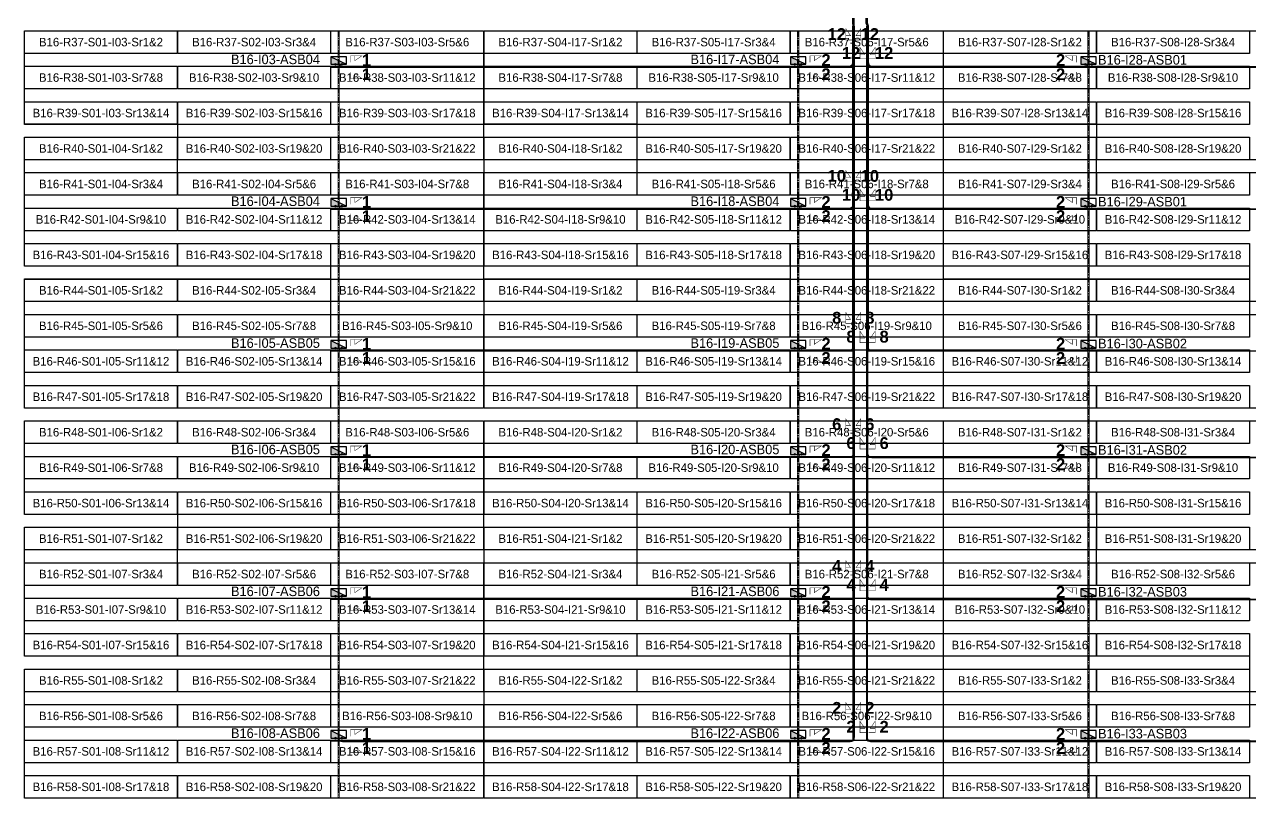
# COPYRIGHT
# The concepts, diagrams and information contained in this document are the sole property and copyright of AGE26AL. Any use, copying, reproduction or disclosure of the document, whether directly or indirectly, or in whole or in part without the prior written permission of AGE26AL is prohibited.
# Model space of a CAD drawing. Header units: metres. Extents: x 532643 to 533032, y 2675254 to 2675724.
# Drawn here: x 532643.5 to 532902.5, y 2675254.2 to 2675417.9 of the extents above; entities that cross this region are included whole.
import ezdxf
from ezdxf.enums import TextEntityAlignment as Align

# ---------------------------------------------------------------- set-up
doc = ezdxf.new("R2010")
doc.units = ezdxf.units.M
doc.header["$MEASUREMENT"] = 0
doc.linetypes.add('CENTER', pattern=[2, 1.25, -0.25, 0.25, -0.25])
doc.layers.add('Boundary-12.5 MW Block', color=6, linetype='Continuous', lineweight=9)
doc.layers.add('PILE', color=1, linetype='Continuous', lineweight=15)
for name, color, linetype in [('DC Trench BL-16', 40, 'Continuous'), ('E-Inverter Grouping', 2, 'Continuous'), ('Inverter Block-16', 7, 'Continuous'), ('LT Cable(AG) INV to LT Panel BL-16', 2, 'Continuous'), ('Messenger Wire Block-16 (Master Path)', 30, 'Continuous'), ('Messenger Wire Block-16 (MW Path)', 191, 'Continuous'), ('Messenger Wire Exc Link', 7, 'Continuous'), ('MMS Table Block-16', 8, 'Continuous'), ('Plan Line - DC BL-16', 40, 'Continuous'), ('Section Marking BL-16', 2, 'Continuous')]:
    doc.layers.add(name, color=color, linetype=linetype)
doc.styles.add('BoldTextStyle', font='arialbd.ttf')
doc.styles.get("Standard").update_dxf_attribs({"font": 'Adani Regular.ttf'})

# ---------------------------------------------------------------- blocks, each defined once
blk = doc.blocks.new('MMS Table (32.292 x 4.788)')
at = {"color": 0}
blk.add_lwpolyline([(0, -0.002), (0, 4.786), (32.292, 4.786), (32.292, -0.002)], close=True, dxfattribs=at)
at = {"color": 7}
blk.add_attdef('ID1', text='', height=1.8, dxfattribs=at).set_placement((16.146, 2.392), align=Align.MIDDLE_CENTER)
blk = doc.blocks.new('Inverter Block')
h = blk.add_hatch(color=0)
h.dxf.hatch_style = 1
h.paths.add_polyline_path([(-1.46, 2.27), (-1.46, 0.85), (1.46, 0.85)])
at = {"color": 0}
blk.add_lwpolyline([(1.46, 2.27), (-1.46, 2.27), (-1.46, 0.85), (1.46, 0.85)], close=True, dxfattribs=at)
blk.add_lwpolyline([(-1.46, 2.27), (1.46, 0.85)], dxfattribs=at)
at = {"layer": 'PILE'}
for centre in [(-0.61, 0.85), (0.61, 0.85)]:
    blk.add_circle(centre, 0.156, dxfattribs=at)
at = {"color": 7}
blk.add_attdef('ID', (-1.46, 3.01), '', height=1.8, dxfattribs=at)

msp = doc.modelspace()

# ---------------------------------------------------------------- linework, layer by layer
at = {"layer": 'Boundary-12.5 MW Block', "const_width": 0.05}
msp.add_lwpolyline([(532967.3, 2675476.58), (532967.3, 2675461.58), (532999.69, 2675461.58), (532999.69, 2675454.08), (533032.08, 2675454.08), (533032.08, 2675254.29), (532643.48, 2675254.29), (532643.48, 2675476.58), (532740.66, 2675476.58), (532740.66, 2675606.79), (532732.28, 2675606.79), (532732.28, 2675701.58), (532764.67, 2675701.58), (532764.67, 2675716.58), (532797.06, 2675716.58), (532797.06, 2675724.08), (532958.92, 2675724.08), (532958.92, 2675476.58), (532967.3, 2675476.58)], close=True, dxfattribs=at)
at = {"layer": 'DC Trench BL-16', "color": 40, "const_width": 0.15}
for points in [[(532710.05, 2675416.57), (532709.75, 2675416.57), (532709.75, 2675254.29), (532710.05, 2675254.29)], [(532807.23, 2675416.57), (532806.93, 2675416.57), (532806.93, 2675254.29), (532807.23, 2675254.29)], [(532868.63, 2675416.57), (532868.33, 2675416.57), (532868.33, 2675254.29), (532868.63, 2675254.29)]]:
    msp.add_lwpolyline(points, close=True, dxfattribs=at)
at = {"layer": 'E-Inverter Grouping'}
for points in [[(532740.56, 2675389.29), (532675.87, 2675389.29), (532675.87, 2675396.79), (532643.48, 2675396.79), (532643.48, 2675416.58), (532740.56, 2675416.58)], [(532740.56, 2675389.29), (532675.87, 2675389.29), (532675.87, 2675396.79), (532643.48, 2675396.79), (532643.48, 2675416.58), (532740.56, 2675416.58)], [(532837.73, 2675389.29), (532773.05, 2675389.29), (532773.05, 2675396.79), (532740.66, 2675396.79), (532740.66, 2675416.58), (532837.73, 2675416.58)], [(532837.73, 2675389.29), (532773.05, 2675389.29), (532773.05, 2675396.79), (532740.66, 2675396.79), (532740.66, 2675416.58), (532837.73, 2675416.58)], [(532934.91, 2675389.29), (532870.22, 2675389.29), (532870.22, 2675396.79), (532837.83, 2675396.79), (532837.83, 2675416.58), (532934.91, 2675416.58)], [(532934.91, 2675389.29), (532870.22, 2675389.29), (532870.22, 2675396.79), (532837.83, 2675396.79), (532837.83, 2675416.58), (532934.91, 2675416.58)], [(532740.56, 2675359.29), (532708.26, 2675359.29), (532708.26, 2675366.79), (532643.48, 2675366.79), (532643.48, 2675394.08), (532675.77, 2675394.08), (532675.77, 2675386.58), (532740.56, 2675386.58)], [(532740.56, 2675359.29), (532708.26, 2675359.29), (532708.26, 2675366.79), (532643.48, 2675366.79), (532643.48, 2675394.08), (532675.77, 2675394.08), (532675.77, 2675386.58), (532740.56, 2675386.58)], [(532837.73, 2675359.29), (532805.44, 2675359.29), (532805.44, 2675366.79), (532740.66, 2675366.79), (532740.66, 2675394.08), (532772.95, 2675394.08), (532772.95, 2675386.58), (532837.73, 2675386.58)], [(532837.73, 2675359.29), (532805.44, 2675359.29), (532805.44, 2675366.79), (532740.66, 2675366.79), (532740.66, 2675394.08), (532772.95, 2675394.08), (532772.95, 2675386.58), (532837.73, 2675386.58)], [(532934.91, 2675359.29), (532902.62, 2675359.29), (532902.62, 2675366.79), (532837.83, 2675366.79), (532837.83, 2675394.08), (532870.12, 2675394.08), (532870.12, 2675386.58), (532934.91, 2675386.58)], [(532934.91, 2675359.29), (532902.62, 2675359.29), (532902.62, 2675366.79), (532837.83, 2675366.79), (532837.83, 2675394.08), (532870.12, 2675394.08), (532870.12, 2675386.58), (532934.91, 2675386.58)], [(532708.16, 2675356.58), (532740.56, 2675356.58), (532740.56, 2675336.79), (532643.48, 2675336.79), (532643.48, 2675364.08), (532708.16, 2675364.08)], [(532708.16, 2675356.58), (532740.56, 2675356.58), (532740.56, 2675336.79), (532643.48, 2675336.79), (532643.48, 2675364.08), (532708.16, 2675364.08)], [(532805.34, 2675356.58), (532837.73, 2675356.58), (532837.73, 2675336.79), (532740.66, 2675336.79), (532740.66, 2675364.08), (532805.34, 2675364.08)], [(532805.34, 2675356.58), (532837.73, 2675356.58), (532837.73, 2675336.79), (532740.66, 2675336.79), (532740.66, 2675364.08), (532805.34, 2675364.08)], [(532902.52, 2675356.58), (532934.91, 2675356.58), (532934.91, 2675336.79), (532837.83, 2675336.79), (532837.83, 2675364.08), (532902.52, 2675364.08)], [(532902.52, 2675356.58), (532934.91, 2675356.58), (532934.91, 2675336.79), (532837.83, 2675336.79), (532837.83, 2675364.08), (532902.52, 2675364.08)], [(532740.56, 2675306.79), (532675.87, 2675306.79), (532675.87, 2675314.29), (532643.48, 2675314.29), (532643.48, 2675334.08), (532740.56, 2675334.08)], [(532740.56, 2675306.79), (532675.87, 2675306.79), (532675.87, 2675314.29), (532643.48, 2675314.29), (532643.48, 2675334.08), (532740.56, 2675334.08)], [(532837.73, 2675306.79), (532773.05, 2675306.79), (532773.05, 2675314.29), (532740.66, 2675314.29), (532740.66, 2675334.08), (532837.73, 2675334.08)], [(532837.73, 2675306.79), (532773.05, 2675306.79), (532773.05, 2675314.29), (532740.66, 2675314.29), (532740.66, 2675334.08), (532837.73, 2675334.08)], [(532934.91, 2675306.79), (532870.22, 2675306.79), (532870.22, 2675314.29), (532837.83, 2675314.29), (532837.83, 2675334.08), (532934.91, 2675334.08)], [(532934.91, 2675306.79), (532870.22, 2675306.79), (532870.22, 2675314.29), (532837.83, 2675314.29), (532837.83, 2675334.08), (532934.91, 2675334.08)], [(532740.56, 2675276.79), (532708.26, 2675276.79), (532708.26, 2675284.29), (532643.48, 2675284.29), (532643.48, 2675311.58), (532675.77, 2675311.58), (532675.77, 2675304.08), (532740.56, 2675304.08)], [(532740.56, 2675276.79), (532708.26, 2675276.79), (532708.26, 2675284.29), (532643.48, 2675284.29), (532643.48, 2675311.58), (532675.77, 2675311.58), (532675.77, 2675304.08), (532740.56, 2675304.08)], [(532837.73, 2675276.79), (532805.44, 2675276.79), (532805.44, 2675284.29), (532740.66, 2675284.29), (532740.66, 2675311.58), (532772.95, 2675311.58), (532772.95, 2675304.08), (532837.73, 2675304.08)], [(532837.73, 2675276.79), (532805.44, 2675276.79), (532805.44, 2675284.29), (532740.66, 2675284.29), (532740.66, 2675311.58), (532772.95, 2675311.58), (532772.95, 2675304.08), (532837.73, 2675304.08)], [(532934.91, 2675276.79), (532902.62, 2675276.79), (532902.62, 2675284.29), (532837.83, 2675284.29), (532837.83, 2675311.58), (532870.12, 2675311.58), (532870.12, 2675304.08), (532934.91, 2675304.08)], [(532934.91, 2675276.79), (532902.62, 2675276.79), (532902.62, 2675284.29), (532837.83, 2675284.29), (532837.83, 2675311.58), (532870.12, 2675311.58), (532870.12, 2675304.08), (532934.91, 2675304.08)], [(532708.16, 2675274.08), (532740.56, 2675274.08), (532740.56, 2675254.29), (532643.48, 2675254.29), (532643.48, 2675281.58), (532708.16, 2675281.58)], [(532708.16, 2675274.08), (532740.56, 2675274.08), (532740.56, 2675254.29), (532643.48, 2675254.29), (532643.48, 2675281.58), (532708.16, 2675281.58)], [(532805.34, 2675274.08), (532837.73, 2675274.08), (532837.73, 2675254.29), (532740.66, 2675254.29), (532740.66, 2675281.58), (532805.34, 2675281.58)], [(532805.34, 2675274.08), (532837.73, 2675274.08), (532837.73, 2675254.29), (532740.66, 2675254.29), (532740.66, 2675281.58), (532805.34, 2675281.58)], [(532902.52, 2675274.08), (532934.91, 2675274.08), (532934.91, 2675254.29), (532837.83, 2675254.29), (532837.83, 2675281.58), (532902.52, 2675281.58)], [(532902.52, 2675274.08), (532934.91, 2675274.08), (532934.91, 2675254.29), (532837.83, 2675254.29), (532837.83, 2675281.58), (532902.52, 2675281.58)]]:
    msp.add_lwpolyline(points, close=True, dxfattribs=at)
at = {"layer": 'LT Cable(AG) INV to LT Panel BL-16', "color": 2}
for points in [[(532833.52, 2675440.4), (532827.86, 2675440.4, -0.105798), (532827.5, 2675440.48), (532825.69, 2675441.28, 0.042157), (532825.54, 2675441.3), (532819.49, 2675441.3, 0.414214), (532818.59, 2675440.4), (532818.59, 2675418.22, 0.021647), (532818.59, 2675418.15), (532818.63, 2675417.65, -0.021647), (532818.64, 2675417.57), (532818.64, 2675409.88, -0.414214), (532817.74, 2675408.98), (532710.8, 2675408.98, -0.414214), (532709.9, 2675409.88), (532709.9, 2675410.23)], [(532833.52, 2675440.35), (532827.85, 2675440.35, -0.106135), (532827.48, 2675440.43), (532825.69, 2675441.23, 0.042157), (532825.54, 2675441.25), (532819.54, 2675441.25, 0.414214), (532818.64, 2675440.35), (532818.64, 2675418.23, 0.021647), (532818.64, 2675418.15), (532818.68, 2675417.65, -0.021647), (532818.69, 2675417.57), (532818.69, 2675379.83, -0.414214), (532817.79, 2675378.93), (532710.8, 2675378.93, -0.414214), (532709.9, 2675379.83), (532709.9, 2675380.23)], [(532831.58, 2675440.3), (532827.84, 2675440.3, -0.106475), (532827.47, 2675440.38), (532825.69, 2675441.18, 0.042157), (532825.53, 2675441.2), (532819.59, 2675441.2, 0.414214), (532818.69, 2675440.3), (532818.69, 2675418.23, 0.021647), (532818.69, 2675418.15), (532818.73, 2675417.65, -0.021647), (532818.74, 2675417.58), (532818.74, 2675349.78, -0.414214), (532817.84, 2675348.88), (532710.8, 2675348.88, -0.414214), (532709.9, 2675349.78), (532709.9, 2675350.23)], [(532831.58, 2675440.25), (532827.83, 2675440.25, -0.106819), (532827.46, 2675440.33), (532825.68, 2675441.13, 0.042157), (532825.53, 2675441.15), (532819.64, 2675441.15, 0.414214), (532818.74, 2675440.25), (532818.74, 2675418.23, 0.021647), (532818.74, 2675418.15), (532818.78, 2675417.66, -0.021647), (532818.79, 2675417.58), (532818.79, 2675327.23, -0.414214), (532817.89, 2675326.33), (532710.8, 2675326.33, -0.414214), (532709.9, 2675327.23), (532709.9, 2675327.73)], [(532829.51, 2675440.2), (532827.82, 2675440.2, -0.107167), (532827.45, 2675440.28), (532825.68, 2675441.08, 0.042157), (532825.53, 2675441.1), (532819.69, 2675441.1, 0.414214), (532818.79, 2675440.2), (532818.79, 2675418.23, 0.021647), (532818.79, 2675418.16), (532818.83, 2675417.66, -0.021647), (532818.84, 2675417.58), (532818.84, 2675297.18, -0.414214), (532817.94, 2675296.28), (532710.8, 2675296.28, -0.414214), (532709.9, 2675297.18), (532709.9, 2675297.73)], [(532829.51, 2675440.15), (532827.81, 2675440.15, -0.107518), (532827.44, 2675440.23), (532825.67, 2675441.03, 0.042157), (532825.52, 2675441.05), (532819.74, 2675441.05, 0.414214), (532818.84, 2675440.15), (532818.84, 2675418.24, 0.021647), (532818.84, 2675418.16), (532818.88, 2675417.66, -0.021647), (532818.89, 2675417.58), (532818.89, 2675267.13, -0.414214), (532817.99, 2675266.23), (532710.8, 2675266.23, -0.414214), (532709.9, 2675267.13), (532709.9, 2675267.73)], [(532833.52, 2675440.42), (532827.87, 2675440.42, -0.105631), (532827.5, 2675440.5), (532825.7, 2675441.31, 0.042157), (532825.54, 2675441.32), (532819.46, 2675441.32, 0.414214), (532818.56, 2675440.42), (532818.56, 2675418.22, 0.021647), (532818.56, 2675418.15), (532818.61, 2675417.65, -0.021647), (532818.61, 2675417.57), (532818.61, 2675409.9, -0.414214), (532817.71, 2675409), (532807.98, 2675409, -0.414214), (532807.08, 2675409.9), (532807.08, 2675410.23)], [(532833.52, 2675440.37), (532827.86, 2675440.37, -0.105966), (532827.49, 2675440.45), (532825.69, 2675441.26, 0.042157), (532825.54, 2675441.27), (532819.51, 2675441.27, 0.414214), (532818.61, 2675440.37), (532818.61, 2675418.23, 0.021647), (532818.61, 2675418.15), (532818.66, 2675417.65, -0.021647), (532818.66, 2675417.57), (532818.66, 2675379.85, -0.414214), (532817.76, 2675378.95), (532807.98, 2675378.95, -0.414214), (532807.08, 2675379.85), (532807.08, 2675380.23)], [(532831.58, 2675440.32), (532827.85, 2675440.32, -0.106305), (532827.48, 2675440.4), (532825.69, 2675441.21, 0.042157), (532825.54, 2675441.22), (532819.56, 2675441.22, 0.414214), (532818.66, 2675440.32), (532818.66, 2675418.23, 0.021647), (532818.66, 2675418.15), (532818.71, 2675417.65, -0.021647), (532818.71, 2675417.57), (532818.71, 2675349.8, -0.414214), (532817.81, 2675348.9), (532807.98, 2675348.9, -0.414214), (532807.08, 2675349.8), (532807.08, 2675350.23)], [(532831.58, 2675440.27), (532827.84, 2675440.27, -0.106647), (532827.47, 2675440.35), (532825.68, 2675441.16, 0.042157), (532825.53, 2675441.17), (532819.61, 2675441.17, 0.414214), (532818.71, 2675440.27), (532818.71, 2675418.23, 0.021647), (532818.71, 2675418.15), (532818.76, 2675417.65, -0.021647), (532818.76, 2675417.58), (532818.76, 2675327.25, -0.414214), (532817.86, 2675326.35), (532807.98, 2675326.35, -0.414214), (532807.08, 2675327.25), (532807.08, 2675327.73)], [(532829.51, 2675440.22), (532827.83, 2675440.22, -0.106992), (532827.45, 2675440.3), (532825.68, 2675441.11, 0.042157), (532825.53, 2675441.12), (532819.66, 2675441.12, 0.414214), (532818.76, 2675440.22), (532818.76, 2675418.23, 0.021647), (532818.76, 2675418.15), (532818.81, 2675417.66, -0.021647), (532818.81, 2675417.58), (532818.81, 2675297.2, -0.414214), (532817.91, 2675296.3), (532807.98, 2675296.3, -0.414214), (532807.08, 2675297.2), (532807.08, 2675297.73)], [(532829.51, 2675440.17), (532827.82, 2675440.17, -0.107342), (532827.44, 2675440.25), (532825.67, 2675441.06, 0.042157), (532825.52, 2675441.07), (532819.71, 2675441.07, 0.414214), (532818.81, 2675440.17), (532818.81, 2675418.23, 0.021647), (532818.81, 2675418.16), (532818.86, 2675417.66, -0.021647), (532818.86, 2675417.58), (532818.86, 2675267.15, -0.414214), (532817.96, 2675266.25), (532807.98, 2675266.25, -0.414214), (532807.08, 2675267.15), (532807.08, 2675267.73)]]:
    msp.add_lwpolyline(points, format="xyb", dxfattribs=at)
at = {"layer": 'LT Cable(AG) INV to LT Panel BL-16', "color": 5}
for points in [[(532828.49, 2675439.79), (532826.87, 2675439.79, 0.078431), (532826.59, 2675439.74), (532825.73, 2675439.47, -0.078431), (532825.45, 2675439.42), (532822.31, 2675439.42, 0.414214), (532821.41, 2675438.52), (532821.41, 2675418.34, 0.093355), (532821.47, 2675418.01), (532821.57, 2675417.75, -0.093355), (532821.64, 2675417.42), (532821.64, 2675267.15, 0.414214), (532822.54, 2675266.25), (532964.76, 2675266.25, 0.414214), (532965.66, 2675267.15), (532965.66, 2675267.73)], [(532828.49, 2675439.76), (532826.87, 2675439.76, 0.078431), (532826.59, 2675439.72), (532825.73, 2675439.44, -0.078431), (532825.45, 2675439.4), (532822.34, 2675439.4, 0.414214), (532821.44, 2675438.5), (532821.44, 2675418.34, 0.093355), (532821.5, 2675418.01), (532821.6, 2675417.75, -0.093355), (532821.66, 2675417.43), (532821.66, 2675267.18, 0.414214), (532822.56, 2675266.28), (532867.58, 2675266.28, 0.414214), (532868.48, 2675267.18), (532868.48, 2675267.73)], [(532828.49, 2675439.74), (532826.87, 2675439.74, 0.078431), (532826.6, 2675439.69), (532825.73, 2675439.42, -0.078431), (532825.46, 2675439.37), (532822.36, 2675439.37, 0.414214), (532821.46, 2675438.47), (532821.46, 2675418.35, 0.093355), (532821.52, 2675418.02), (532821.62, 2675417.76, -0.093355), (532821.69, 2675417.43), (532821.69, 2675297.2, 0.414214), (532822.59, 2675296.3), (532964.76, 2675296.3, 0.414214), (532965.66, 2675297.2), (532965.66, 2675297.73)], [(532828.49, 2675439.71), (532826.88, 2675439.71, 0.078431), (532826.6, 2675439.67), (532825.74, 2675439.39, -0.078431), (532825.46, 2675439.35), (532822.39, 2675439.35, 0.414214), (532821.49, 2675438.45), (532821.49, 2675418.35, 0.093355), (532821.55, 2675418.02), (532821.65, 2675417.76, -0.093355), (532821.71, 2675417.44), (532821.71, 2675297.23, 0.414214), (532822.61, 2675296.33), (532867.58, 2675296.33, 0.414214), (532868.48, 2675297.23), (532868.48, 2675297.73)], [(532830.48, 2675439.69), (532826.88, 2675439.69, 0.078431), (532826.6, 2675439.64), (532825.74, 2675439.37, -0.078431), (532825.46, 2675439.32), (532822.41, 2675439.32, 0.414214), (532821.51, 2675438.42), (532821.51, 2675418.36, 0.093355), (532821.57, 2675418.03), (532821.67, 2675417.77, -0.093355), (532821.74, 2675417.44), (532821.74, 2675327.25, 0.414214), (532822.64, 2675326.35), (532964.76, 2675326.35, 0.414214), (532965.66, 2675327.25), (532965.66, 2675327.73)], [(532830.48, 2675439.66), (532826.89, 2675439.66, 0.078431), (532826.61, 2675439.62), (532825.75, 2675439.34, -0.078431), (532825.47, 2675439.3), (532822.44, 2675439.3, 0.414214), (532821.54, 2675438.4), (532821.54, 2675418.36, 0.093355), (532821.6, 2675418.03), (532821.7, 2675417.77, -0.093355), (532821.76, 2675417.44), (532821.76, 2675327.28, 0.414214), (532822.66, 2675326.38), (532867.58, 2675326.38, 0.414214), (532868.48, 2675327.28), (532868.48, 2675327.73)], [(532830.48, 2675439.64), (532826.89, 2675439.64, 0.078431), (532826.61, 2675439.59), (532825.75, 2675439.32, -0.078431), (532825.47, 2675439.27), (532822.46, 2675439.27, 0.414214), (532821.56, 2675438.37), (532821.56, 2675418.36, 0.093355), (532821.62, 2675418.04), (532821.72, 2675417.78, -0.093355), (532821.79, 2675417.45), (532821.79, 2675349.8, 0.414214), (532822.69, 2675348.9), (532964.76, 2675348.9, 0.414214), (532965.66, 2675349.8), (532965.66, 2675350.23)], [(532830.48, 2675439.61), (532826.89, 2675439.61, 0.078431), (532826.62, 2675439.57), (532825.75, 2675439.29, -0.078431), (532825.48, 2675439.25), (532822.49, 2675439.25, 0.414214), (532821.59, 2675438.35), (532821.59, 2675418.37, 0.093355), (532821.65, 2675418.04), (532821.75, 2675417.78, -0.093355), (532821.81, 2675417.45), (532821.81, 2675349.83, 0.414214), (532822.71, 2675348.93), (532867.58, 2675348.93, 0.414214), (532868.48, 2675349.83), (532868.48, 2675350.23)], [(532832.64, 2675439.59), (532826.9, 2675439.59, 0.078431), (532826.62, 2675439.54), (532825.76, 2675439.27, -0.078431), (532825.48, 2675439.22), (532822.51, 2675439.22, 0.414214), (532821.61, 2675438.32), (532821.61, 2675418.37, 0.093355), (532821.67, 2675418.05), (532821.77, 2675417.79, -0.093355), (532821.84, 2675417.46), (532821.84, 2675379.85, 0.414214), (532822.74, 2675378.95), (532964.76, 2675378.95, 0.414214), (532965.66, 2675379.85), (532965.66, 2675380.23)], [(532832.64, 2675439.56), (532826.9, 2675439.56, 0.078431), (532826.62, 2675439.52), (532825.76, 2675439.24, -0.078431), (532825.48, 2675439.2), (532822.54, 2675439.2, 0.414214), (532821.64, 2675438.3), (532821.64, 2675418.38, 0.093355), (532821.7, 2675418.05), (532821.8, 2675417.79, -0.093355), (532821.86, 2675417.46), (532821.86, 2675379.88, 0.414214), (532822.76, 2675378.98), (532867.58, 2675378.98, 0.414214), (532868.48, 2675379.88), (532868.48, 2675380.23)], [(532832.64, 2675439.54), (532826.91, 2675439.54, 0.078431), (532826.63, 2675439.49), (532825.77, 2675439.22, -0.078431), (532825.49, 2675439.17), (532822.56, 2675439.17, 0.414214), (532821.66, 2675438.27), (532821.66, 2675418.38, 0.093355), (532821.72, 2675418.06), (532821.82, 2675417.8, -0.093355), (532821.89, 2675417.47), (532821.89, 2675409.9, 0.414214), (532822.79, 2675409), (532964.76, 2675409, 0.414214), (532965.66, 2675409.9), (532965.66, 2675410.23)], [(532832.64, 2675439.51), (532826.91, 2675439.51, 0.078431), (532826.63, 2675439.47), (532825.77, 2675439.19, -0.078431), (532825.49, 2675439.15), (532822.59, 2675439.15, 0.414214), (532821.69, 2675438.25), (532821.69, 2675418.39, 0.093355), (532821.75, 2675418.06), (532821.85, 2675417.8, -0.093355), (532821.91, 2675417.47), (532821.91, 2675409.93, 0.414214), (532822.81, 2675409.03), (532867.58, 2675409.03, 0.414214), (532868.48, 2675409.93), (532868.48, 2675410.23)]]:
    msp.add_lwpolyline(points, format="xyb", dxfattribs=at)
at = {"layer": 'Messenger Wire Block-16 (Master Path)'}
for points in [[(532818.74, 2675266.38), (532818.74, 2675417.62)], [(532821.76, 2675266.38), (532821.76, 2675417.62)], [(532708.26, 2675408.88), (532818.74, 2675408.88)], [(532821.76, 2675408.88), (532967.3, 2675408.88)], [(532708.26, 2675378.88), (532818.74, 2675378.88)], [(532821.76, 2675378.88), (532967.3, 2675378.88)], [(532708.26, 2675348.88), (532818.74, 2675348.88)], [(532821.76, 2675348.88), (532967.3, 2675348.88)], [(532708.26, 2675326.38), (532818.74, 2675326.38)], [(532821.76, 2675326.38), (532967.3, 2675326.38)], [(532708.26, 2675296.38), (532818.74, 2675296.38)], [(532821.76, 2675296.38), (532967.3, 2675296.38)], [(532708.26, 2675266.38), (532818.74, 2675266.38)], [(532821.76, 2675266.38), (532967.3, 2675266.38)]]:
    msp.add_lwpolyline(points, dxfattribs=at)
at = {"layer": 'Messenger Wire Block-16 (MW Path)', "const_width": 0.1}
for points in [[(532818.49, 2675348.88), (532818.49, 2675417.61)], [(532818.99, 2675266.38), (532818.99, 2675417.61)], [(532821.51, 2675266.38), (532821.51, 2675417.61)], [(532822.01, 2675348.88), (532822.01, 2675417.61)], [(532708.26, 2675408.88), (532818.74, 2675408.88)], [(532821.76, 2675408.88), (532967.3, 2675408.88)], [(532708.26, 2675378.88), (532818.74, 2675378.88)], [(532821.76, 2675378.88), (532967.3, 2675378.88)], [(532708.26, 2675348.88), (532818.74, 2675348.88)], [(532821.76, 2675348.88), (532967.3, 2675348.88)], [(532708.26, 2675326.38), (532818.74, 2675326.38)], [(532821.76, 2675326.38), (532967.3, 2675326.38)], [(532708.26, 2675296.38), (532818.74, 2675296.38)], [(532821.76, 2675296.38), (532967.3, 2675296.38)], [(532708.26, 2675266.38), (532818.74, 2675266.38)], [(532821.76, 2675266.38), (532967.3, 2675266.38)]]:
    msp.add_lwpolyline(points, dxfattribs=at)
at = {"layer": 'Messenger Wire Exc Link'}
for points in [[(532818.69, 2675418.19), (532818.74, 2675417.62)], [(532821.54, 2675418.19), (532821.76, 2675417.62)]]:
    msp.add_lwpolyline(points, dxfattribs=at)
at = {"layer": 'Plan Line - DC BL-16', "color": 6, "linetype": 'CENTER'}
for points in [[(532709.9, 2675416.57), (532709.9, 2675254.29)], [(532807.08, 2675416.57), (532807.08, 2675254.29)], [(532868.48, 2675416.57), (532868.48, 2675254.29)]]:
    msp.add_lwpolyline(points, dxfattribs=at)
at = {"layer": 'Section Marking BL-16', "color": 94, "lineweight": 35, "true_color": 0x00a500, "const_width": 0.1}
for points in [[(532818.54, 2675414.63), (532817.15, 2675414.63), (532817.15, 2675417.03), (532818.16, 2675415.55), (532817.15, 2675415.55)], [(532818.94, 2675414.63), (532820.33, 2675414.63), (532820.33, 2675417.03), (532819.32, 2675415.55), (532820.33, 2675415.55)], [(532712.4, 2675409.88), (532712.4, 2675411.27), (532714.8, 2675411.27), (532713.32, 2675410.26), (532713.32, 2675411.27)], [(532809.58, 2675409.88), (532809.58, 2675411.27), (532811.98, 2675411.27), (532810.5, 2675410.26), (532810.5, 2675411.27)], [(532821.56, 2675410.63), (532820.17, 2675410.63), (532820.17, 2675413.03), (532821.18, 2675411.55), (532820.17, 2675411.55)], [(532821.96, 2675410.63), (532823.35, 2675410.63), (532823.35, 2675413.03), (532822.34, 2675411.55), (532823.35, 2675411.55)], [(532865.98, 2675409.88), (532865.98, 2675411.27), (532863.58, 2675411.27), (532865.06, 2675410.26), (532865.06, 2675411.27)], [(532712.4, 2675407.88), (532712.4, 2675406.49), (532714.8, 2675406.49), (532713.32, 2675407.5), (532713.32, 2675406.49)], [(532809.58, 2675407.88), (532809.58, 2675406.49), (532811.98, 2675406.49), (532810.5, 2675407.5), (532810.5, 2675406.49)], [(532865.98, 2675407.88), (532865.98, 2675406.49), (532863.58, 2675406.49), (532865.06, 2675407.5), (532865.06, 2675406.49)], [(532818.54, 2675384.63), (532817.15, 2675384.63), (532817.15, 2675387.03), (532818.16, 2675385.55), (532817.15, 2675385.55)], [(532818.94, 2675384.63), (532820.33, 2675384.63), (532820.33, 2675387.03), (532819.32, 2675385.55), (532820.33, 2675385.55)], [(532821.56, 2675380.63), (532820.17, 2675380.63), (532820.17, 2675383.03), (532821.18, 2675381.55), (532820.17, 2675381.55)], [(532821.96, 2675380.63), (532823.35, 2675380.63), (532823.35, 2675383.03), (532822.34, 2675381.55), (532823.35, 2675381.55)], [(532712.4, 2675379.88), (532712.4, 2675381.27), (532714.8, 2675381.27), (532713.32, 2675380.26), (532713.32, 2675381.27)], [(532809.58, 2675379.88), (532809.58, 2675381.27), (532811.98, 2675381.27), (532810.5, 2675380.26), (532810.5, 2675381.27)], [(532865.98, 2675379.88), (532865.98, 2675381.27), (532863.58, 2675381.27), (532865.06, 2675380.26), (532865.06, 2675381.27)], [(532712.4, 2675377.88), (532712.4, 2675376.49), (532714.8, 2675376.49), (532713.32, 2675377.5), (532713.32, 2675376.49)], [(532809.58, 2675377.88), (532809.58, 2675376.49), (532811.98, 2675376.49), (532810.5, 2675377.5), (532810.5, 2675376.49)], [(532865.98, 2675377.88), (532865.98, 2675376.49), (532863.58, 2675376.49), (532865.06, 2675377.5), (532865.06, 2675376.49)], [(532818.54, 2675354.63), (532817.15, 2675354.63), (532817.15, 2675357.03), (532818.16, 2675355.55), (532817.15, 2675355.55)], [(532818.94, 2675354.63), (532820.33, 2675354.63), (532820.33, 2675357.03), (532819.32, 2675355.55), (532820.33, 2675355.55)], [(532821.56, 2675350.63), (532820.17, 2675350.63), (532820.17, 2675353.03), (532821.18, 2675351.55), (532820.17, 2675351.55)], [(532821.96, 2675350.63), (532823.35, 2675350.63), (532823.35, 2675353.03), (532822.34, 2675351.55), (532823.35, 2675351.55)], [(532712.4, 2675349.88), (532712.4, 2675351.27), (532714.8, 2675351.27), (532713.32, 2675350.26), (532713.32, 2675351.27)], [(532809.58, 2675349.88), (532809.58, 2675351.27), (532811.98, 2675351.27), (532810.5, 2675350.26), (532810.5, 2675351.27)], [(532865.98, 2675349.88), (532865.98, 2675351.27), (532863.58, 2675351.27), (532865.06, 2675350.26), (532865.06, 2675351.27)], [(532712.4, 2675347.88), (532712.4, 2675346.49), (532714.8, 2675346.49), (532713.32, 2675347.5), (532713.32, 2675346.49)], [(532809.58, 2675347.88), (532809.58, 2675346.49), (532811.98, 2675346.49), (532810.5, 2675347.5), (532810.5, 2675346.49)], [(532865.98, 2675347.88), (532865.98, 2675346.49), (532863.58, 2675346.49), (532865.06, 2675347.5), (532865.06, 2675346.49)], [(532818.54, 2675332.13), (532817.15, 2675332.13), (532817.15, 2675334.53), (532818.16, 2675333.05), (532817.15, 2675333.05)], [(532818.94, 2675332.13), (532820.33, 2675332.13), (532820.33, 2675334.53), (532819.32, 2675333.05), (532820.33, 2675333.05)], [(532712.4, 2675327.38), (532712.4, 2675328.77), (532714.8, 2675328.77), (532713.32, 2675327.76), (532713.32, 2675328.77)], [(532809.58, 2675327.38), (532809.58, 2675328.77), (532811.98, 2675328.77), (532810.5, 2675327.76), (532810.5, 2675328.77)], [(532821.56, 2675328.13), (532820.17, 2675328.13), (532820.17, 2675330.53), (532821.18, 2675329.05), (532820.17, 2675329.05)], [(532821.96, 2675328.13), (532823.35, 2675328.13), (532823.35, 2675330.53), (532822.34, 2675329.05), (532823.35, 2675329.05)], [(532865.98, 2675327.38), (532865.98, 2675328.77), (532863.58, 2675328.77), (532865.06, 2675327.76), (532865.06, 2675328.77)], [(532712.4, 2675325.38), (532712.4, 2675323.99), (532714.8, 2675323.99), (532713.32, 2675325), (532713.32, 2675323.99)], [(532809.58, 2675325.38), (532809.58, 2675323.99), (532811.98, 2675323.99), (532810.5, 2675325), (532810.5, 2675323.99)], [(532865.98, 2675325.38), (532865.98, 2675323.99), (532863.58, 2675323.99), (532865.06, 2675325), (532865.06, 2675323.99)], [(532818.54, 2675302.13), (532817.15, 2675302.13), (532817.15, 2675304.53), (532818.16, 2675303.05), (532817.15, 2675303.05)], [(532818.94, 2675302.13), (532820.33, 2675302.13), (532820.33, 2675304.53), (532819.32, 2675303.05), (532820.33, 2675303.05)], [(532821.56, 2675298.13), (532820.17, 2675298.13), (532820.17, 2675300.53), (532821.18, 2675299.05), (532820.17, 2675299.05)], [(532821.96, 2675298.13), (532823.35, 2675298.13), (532823.35, 2675300.53), (532822.34, 2675299.05), (532823.35, 2675299.05)], [(532712.4, 2675297.38), (532712.4, 2675298.77), (532714.8, 2675298.77), (532713.32, 2675297.76), (532713.32, 2675298.77)], [(532809.58, 2675297.38), (532809.58, 2675298.77), (532811.98, 2675298.77), (532810.5, 2675297.76), (532810.5, 2675298.77)], [(532865.98, 2675297.38), (532865.98, 2675298.77), (532863.58, 2675298.77), (532865.06, 2675297.76), (532865.06, 2675298.77)], [(532712.4, 2675295.38), (532712.4, 2675293.99), (532714.8, 2675293.99), (532713.32, 2675295), (532713.32, 2675293.99)], [(532809.58, 2675295.38), (532809.58, 2675293.99), (532811.98, 2675293.99), (532810.5, 2675295), (532810.5, 2675293.99)], [(532865.98, 2675295.38), (532865.98, 2675293.99), (532863.58, 2675293.99), (532865.06, 2675295), (532865.06, 2675293.99)], [(532818.54, 2675272.13), (532817.15, 2675272.13), (532817.15, 2675274.53), (532818.16, 2675273.05), (532817.15, 2675273.05)], [(532818.94, 2675272.13), (532820.33, 2675272.13), (532820.33, 2675274.53), (532819.32, 2675273.05), (532820.33, 2675273.05)], [(532712.4, 2675267.38), (532712.4, 2675268.77), (532714.8, 2675268.77), (532713.32, 2675267.76), (532713.32, 2675268.77)], [(532809.58, 2675267.38), (532809.58, 2675268.77), (532811.98, 2675268.77), (532810.5, 2675267.76), (532810.5, 2675268.77)], [(532821.56, 2675268.13), (532820.17, 2675268.13), (532820.17, 2675270.53), (532821.18, 2675269.05), (532820.17, 2675269.05)], [(532821.96, 2675268.13), (532823.35, 2675268.13), (532823.35, 2675270.53), (532822.34, 2675269.05), (532823.35, 2675269.05)], [(532865.98, 2675267.38), (532865.98, 2675268.77), (532863.58, 2675268.77), (532865.06, 2675267.76), (532865.06, 2675268.77)], [(532712.4, 2675265.38), (532712.4, 2675263.99), (532714.8, 2675263.99), (532713.32, 2675265), (532713.32, 2675263.99)], [(532809.58, 2675265.38), (532809.58, 2675263.99), (532811.98, 2675263.99), (532810.5, 2675265), (532810.5, 2675263.99)], [(532865.98, 2675265.38), (532865.98, 2675263.99), (532863.58, 2675263.99), (532865.06, 2675265), (532865.06, 2675263.99)]]:
    msp.add_lwpolyline(points, dxfattribs=at)

# ---------------------------------------------------------------- block references
at = {"layer": 'Inverter Block-16'}
ref = msp.add_blockref('Inverter Block', (532709.9, 2675408.53), dxfattribs=dict(at, xscale=1.124999999976148, yscale=1.124999999976148, zscale=1.124999999976148))
ref.add_attrib('ID', 'B16-I03-ASB04', (532687.12, 2675409.52), dxfattribs={"layer": '0', "color": 7, "height": 2.025})
ref = msp.add_blockref('Inverter Block', (532807.08, 2675408.53), dxfattribs=dict(at, xscale=1.124999999976148, yscale=1.124999999976148, zscale=1.124999999976148))
ref.add_attrib('ID', 'B16-I17-ASB04', (532784.3, 2675409.52), dxfattribs={"layer": '0', "color": 7, "height": 2.025})
ref = msp.add_blockref('Inverter Block', (532868.48, 2675408.53), dxfattribs=dict(at, xscale=1.124999999976148, yscale=1.124999999976148, zscale=1.124999999976148))
ref.add_attrib('ID', 'B16-I28-ASB01', (532870.5, 2675409.42), dxfattribs={"layer": '0', "color": 7, "height": 2.025})
ref = msp.add_blockref('Inverter Block', (532709.9, 2675378.53), dxfattribs=dict(at, xscale=1.124999999976148, yscale=1.124999999976148, zscale=1.124999999976148))
ref.add_attrib('ID', 'B16-I04-ASB04', (532687.12, 2675379.52), dxfattribs={"layer": '0', "color": 7, "height": 2.025})
ref = msp.add_blockref('Inverter Block', (532807.08, 2675378.53), dxfattribs=dict(at, xscale=1.124999999976148, yscale=1.124999999976148, zscale=1.124999999976148))
ref.add_attrib('ID', 'B16-I18-ASB04', (532784.3, 2675379.52), dxfattribs={"layer": '0', "color": 7, "height": 2.025})
ref = msp.add_blockref('Inverter Block', (532868.48, 2675378.53), dxfattribs=dict(at, xscale=1.124999999976148, yscale=1.124999999976148, zscale=1.124999999976148))
ref.add_attrib('ID', 'B16-I29-ASB01', (532870.5, 2675379.42), dxfattribs={"layer": '0', "color": 7, "height": 2.025})
ref = msp.add_blockref('Inverter Block', (532709.9, 2675348.53), dxfattribs=dict(at, xscale=1.124999999976148, yscale=1.124999999976148, zscale=1.124999999976148))
ref.add_attrib('ID', 'B16-I05-ASB05', (532687.12, 2675349.52), dxfattribs={"layer": '0', "color": 7, "height": 2.025})
ref = msp.add_blockref('Inverter Block', (532807.08, 2675348.53), dxfattribs=dict(at, xscale=1.124999999976148, yscale=1.124999999976148, zscale=1.124999999976148))
ref.add_attrib('ID', 'B16-I19-ASB05', (532784.3, 2675349.52), dxfattribs={"layer": '0', "color": 7, "height": 2.025})
ref = msp.add_blockref('Inverter Block', (532868.48, 2675348.53), dxfattribs=dict(at, xscale=1.124999999976148, yscale=1.124999999976148, zscale=1.124999999976148))
ref.add_attrib('ID', 'B16-I30-ASB02', (532870.5, 2675349.42), dxfattribs={"layer": '0', "color": 7, "height": 2.025})
ref = msp.add_blockref('Inverter Block', (532709.9, 2675326.03), dxfattribs=dict(at, xscale=1.124999999976148, yscale=1.124999999976148, zscale=1.124999999976148))
ref.add_attrib('ID', 'B16-I06-ASB05', (532687.12, 2675327.02), dxfattribs={"layer": '0', "color": 7, "height": 2.025})
ref = msp.add_blockref('Inverter Block', (532807.08, 2675326.03), dxfattribs=dict(at, xscale=1.124999999976148, yscale=1.124999999976148, zscale=1.124999999976148))
ref.add_attrib('ID', 'B16-I20-ASB05', (532784.3, 2675327.02), dxfattribs={"layer": '0', "color": 7, "height": 2.025})
ref = msp.add_blockref('Inverter Block', (532868.48, 2675326.03), dxfattribs=dict(at, xscale=1.124999999976148, yscale=1.124999999976148, zscale=1.124999999976148))
ref.add_attrib('ID', 'B16-I31-ASB02', (532870.5, 2675326.92), dxfattribs={"layer": '0', "color": 7, "height": 2.025})
ref = msp.add_blockref('Inverter Block', (532709.9, 2675296.03), dxfattribs=dict(at, xscale=1.124999999976148, yscale=1.124999999976148, zscale=1.124999999976148))
ref.add_attrib('ID', 'B16-I07-ASB06', (532687.12, 2675297.02), dxfattribs={"layer": '0', "color": 7, "height": 2.025})
ref = msp.add_blockref('Inverter Block', (532807.08, 2675296.03), dxfattribs=dict(at, xscale=1.124999999976148, yscale=1.124999999976148, zscale=1.124999999976148))
ref.add_attrib('ID', 'B16-I21-ASB06', (532784.3, 2675297.02), dxfattribs={"layer": '0', "color": 7, "height": 2.025})
ref = msp.add_blockref('Inverter Block', (532868.48, 2675296.03), dxfattribs=dict(at, xscale=1.124999999976148, yscale=1.124999999976148, zscale=1.124999999976148))
ref.add_attrib('ID', 'B16-I32-ASB03', (532870.5, 2675296.92), dxfattribs={"layer": '0', "color": 7, "height": 2.025})
ref = msp.add_blockref('Inverter Block', (532709.9, 2675266.03), dxfattribs=dict(at, xscale=1.124999999976148, yscale=1.124999999976148, zscale=1.124999999976148))
ref.add_attrib('ID', 'B16-I08-ASB06', (532687.12, 2675267.02), dxfattribs={"layer": '0', "color": 7, "height": 2.025})
ref = msp.add_blockref('Inverter Block', (532807.08, 2675266.03), dxfattribs=dict(at, xscale=1.124999999976148, yscale=1.124999999976148, zscale=1.124999999976148))
ref.add_attrib('ID', 'B16-I22-ASB06', (532784.3, 2675267.02), dxfattribs={"layer": '0', "color": 7, "height": 2.025})
ref = msp.add_blockref('Inverter Block', (532868.48, 2675266.03), dxfattribs=dict(at, xscale=1.124999999976148, yscale=1.124999999976148, zscale=1.124999999976148))
ref.add_attrib('ID', 'B16-I33-ASB03', (532870.5, 2675266.92), dxfattribs={"layer": '0', "color": 7, "height": 2.025})
at = {"layer": 'MMS Table Block-16'}
for p, values in [((532643.48, 2675411.79), {'ID1': 'B16-R37-S01-I03-Sr1&2'}), ((532675.87, 2675411.79), {'ID1': 'B16-R37-S02-I03-Sr3&4'}), ((532708.26, 2675411.79), {'ID1': 'B16-R37-S03-I03-Sr5&6'}), ((532740.66, 2675411.79), {'ID1': 'B16-R37-S04-I17-Sr1&2'}), ((532773.05, 2675411.79), {'ID1': 'B16-R37-S05-I17-Sr3&4'}), ((532805.44, 2675411.79), {'ID1': 'B16-R37-S06-I17-Sr5&6'}), ((532837.83, 2675411.79), {'ID1': 'B16-R37-S07-I28-Sr1&2'}), ((532870.22, 2675411.79), {'ID1': 'B16-R37-S08-I28-Sr3&4'}), ((532643.48, 2675404.29), {'ID1': 'B16-R38-S01-I03-Sr7&8'}), ((532675.87, 2675404.29), {'ID1': 'B16-R38-S02-I03-Sr9&10'}), ((532708.26, 2675404.29), {'ID1': 'B16-R38-S03-I03-Sr11&12'}), ((532740.66, 2675404.29), {'ID1': 'B16-R38-S04-I17-Sr7&8'}), ((532773.05, 2675404.29), {'ID1': 'B16-R38-S05-I17-Sr9&10'}), ((532805.44, 2675404.29), {'ID1': 'B16-R38-S06-I17-Sr11&12'}), ((532837.83, 2675404.29), {'ID1': 'B16-R38-S07-I28-Sr7&8'}), ((532870.22, 2675404.29), {'ID1': 'B16-R38-S08-I28-Sr9&10'}), ((532643.48, 2675396.79), {'ID1': 'B16-R39-S01-I03-Sr13&14'}), ((532675.87, 2675396.79), {'ID1': 'B16-R39-S02-I03-Sr15&16'}), ((532708.26, 2675396.79), {'ID1': 'B16-R39-S03-I03-Sr17&18'}), ((532740.66, 2675396.79), {'ID1': 'B16-R39-S04-I17-Sr13&14'}), ((532773.05, 2675396.79), {'ID1': 'B16-R39-S05-I17-Sr15&16'}), ((532805.44, 2675396.79), {'ID1': 'B16-R39-S06-I17-Sr17&18'}), ((532837.83, 2675396.79), {'ID1': 'B16-R39-S07-I28-Sr13&14'}), ((532870.22, 2675396.79), {'ID1': 'B16-R39-S08-I28-Sr15&16'}), ((532643.48, 2675389.29), {'ID1': 'B16-R40-S01-I04-Sr1&2'}), ((532675.87, 2675389.29), {'ID1': 'B16-R40-S02-I03-Sr19&20'}), ((532708.26, 2675389.29), {'ID1': 'B16-R40-S03-I03-Sr21&22'}), ((532740.66, 2675389.29), {'ID1': 'B16-R40-S04-I18-Sr1&2'}), ((532773.05, 2675389.29), {'ID1': 'B16-R40-S05-I17-Sr19&20'}), ((532805.44, 2675389.29), {'ID1': 'B16-R40-S06-I17-Sr21&22'}), ((532837.83, 2675389.29), {'ID1': 'B16-R40-S07-I29-Sr1&2'}), ((532870.22, 2675389.29), {'ID1': 'B16-R40-S08-I28-Sr19&20'}), ((532643.48, 2675381.79), {'ID1': 'B16-R41-S01-I04-Sr3&4'}), ((532675.87, 2675381.79), {'ID1': 'B16-R41-S02-I04-Sr5&6'}), ((532708.26, 2675381.79), {'ID1': 'B16-R41-S03-I04-Sr7&8'}), ((532740.66, 2675381.79), {'ID1': 'B16-R41-S04-I18-Sr3&4'}), ((532773.05, 2675381.79), {'ID1': 'B16-R41-S05-I18-Sr5&6'}), ((532805.44, 2675381.79), {'ID1': 'B16-R41-S06-I18-Sr7&8'}), ((532837.83, 2675381.79), {'ID1': 'B16-R41-S07-I29-Sr3&4'}), ((532870.22, 2675381.79), {'ID1': 'B16-R41-S08-I29-Sr5&6'}), ((532643.48, 2675374.29), {'ID1': 'B16-R42-S01-I04-Sr9&10'}), ((532675.87, 2675374.29), {'ID1': 'B16-R42-S02-I04-Sr11&12'}), ((532708.26, 2675374.29), {'ID1': 'B16-R42-S03-I04-Sr13&14'}), ((532740.66, 2675374.29), {'ID1': 'B16-R42-S04-I18-Sr9&10'}), ((532773.05, 2675374.29), {'ID1': 'B16-R42-S05-I18-Sr11&12'}), ((532805.44, 2675374.29), {'ID1': 'B16-R42-S06-I18-Sr13&14'}), ((532837.83, 2675374.29), {'ID1': 'B16-R42-S07-I29-Sr9&10'}), ((532870.22, 2675374.29), {'ID1': 'B16-R42-S08-I29-Sr11&12'}), ((532643.48, 2675366.79), {'ID1': 'B16-R43-S01-I04-Sr15&16'}), ((532675.87, 2675366.79), {'ID1': 'B16-R43-S02-I04-Sr17&18'}), ((532708.26, 2675366.79), {'ID1': 'B16-R43-S03-I04-Sr19&20'}), ((532740.66, 2675366.79), {'ID1': 'B16-R43-S04-I18-Sr15&16'}), ((532773.05, 2675366.79), {'ID1': 'B16-R43-S05-I18-Sr17&18'}), ((532805.44, 2675366.79), {'ID1': 'B16-R43-S06-I18-Sr19&20'}), ((532837.83, 2675366.79), {'ID1': 'B16-R43-S07-I29-Sr15&16'}), ((532870.22, 2675366.79), {'ID1': 'B16-R43-S08-I29-Sr17&18'}), ((532643.48, 2675359.29), {'ID1': 'B16-R44-S01-I05-Sr1&2'}), ((532675.87, 2675359.29), {'ID1': 'B16-R44-S02-I05-Sr3&4'}), ((532708.26, 2675359.29), {'ID1': 'B16-R44-S03-I04-Sr21&22'}), ((532740.66, 2675359.29), {'ID1': 'B16-R44-S04-I19-Sr1&2'}), ((532773.05, 2675359.29), {'ID1': 'B16-R44-S05-I19-Sr3&4'}), ((532805.44, 2675359.29), {'ID1': 'B16-R44-S06-I18-Sr21&22'}), ((532837.83, 2675359.29), {'ID1': 'B16-R44-S07-I30-Sr1&2'}), ((532870.22, 2675359.29), {'ID1': 'B16-R44-S08-I30-Sr3&4'}), ((532643.48, 2675351.79), {'ID1': 'B16-R45-S01-I05-Sr5&6'}), ((532675.87, 2675351.79), {'ID1': 'B16-R45-S02-I05-Sr7&8'}), ((532708.26, 2675351.79), {'ID1': 'B16-R45-S03-I05-Sr9&10'}), ((532740.66, 2675351.79), {'ID1': 'B16-R45-S04-I19-Sr5&6'}), ((532773.05, 2675351.79), {'ID1': 'B16-R45-S05-I19-Sr7&8'}), ((532805.44, 2675351.79), {'ID1': 'B16-R45-S06-I19-Sr9&10'}), ((532837.83, 2675351.79), {'ID1': 'B16-R45-S07-I30-Sr5&6'}), ((532870.22, 2675351.79), {'ID1': 'B16-R45-S08-I30-Sr7&8'}), ((532643.48, 2675344.29), {'ID1': 'B16-R46-S01-I05-Sr11&12'}), ((532675.87, 2675344.29), {'ID1': 'B16-R46-S02-I05-Sr13&14'}), ((532708.26, 2675344.29), {'ID1': 'B16-R46-S03-I05-Sr15&16'}), ((532740.66, 2675344.29), {'ID1': 'B16-R46-S04-I19-Sr11&12'}), ((532773.05, 2675344.29), {'ID1': 'B16-R46-S05-I19-Sr13&14'}), ((532805.44, 2675344.29), {'ID1': 'B16-R46-S06-I19-Sr15&16'}), ((532837.83, 2675344.29), {'ID1': 'B16-R46-S07-I30-Sr11&12'}), ((532870.22, 2675344.29), {'ID1': 'B16-R46-S08-I30-Sr13&14'}), ((532643.48, 2675336.79), {'ID1': 'B16-R47-S01-I05-Sr17&18'}), ((532675.87, 2675336.79), {'ID1': 'B16-R47-S02-I05-Sr19&20'}), ((532708.26, 2675336.79), {'ID1': 'B16-R47-S03-I05-Sr21&22'}), ((532740.66, 2675336.79), {'ID1': 'B16-R47-S04-I19-Sr17&18'}), ((532773.05, 2675336.79), {'ID1': 'B16-R47-S05-I19-Sr19&20'}), ((532805.44, 2675336.79), {'ID1': 'B16-R47-S06-I19-Sr21&22'}), ((532837.83, 2675336.79), {'ID1': 'B16-R47-S07-I30-Sr17&18'}), ((532870.22, 2675336.79), {'ID1': 'B16-R47-S08-I30-Sr19&20'}), ((532643.48, 2675329.29), {'ID1': 'B16-R48-S01-I06-Sr1&2'}), ((532675.87, 2675329.29), {'ID1': 'B16-R48-S02-I06-Sr3&4'}), ((532708.26, 2675329.29), {'ID1': 'B16-R48-S03-I06-Sr5&6'}), ((532740.66, 2675329.29), {'ID1': 'B16-R48-S04-I20-Sr1&2'}), ((532773.05, 2675329.29), {'ID1': 'B16-R48-S05-I20-Sr3&4'}), ((532805.44, 2675329.29), {'ID1': 'B16-R48-S06-I20-Sr5&6'}), ((532837.83, 2675329.29), {'ID1': 'B16-R48-S07-I31-Sr1&2'}), ((532870.22, 2675329.29), {'ID1': 'B16-R48-S08-I31-Sr3&4'}), ((532643.48, 2675321.79), {'ID1': 'B16-R49-S01-I06-Sr7&8'}), ((532675.87, 2675321.79), {'ID1': 'B16-R49-S02-I06-Sr9&10'}), ((532708.26, 2675321.79), {'ID1': 'B16-R49-S03-I06-Sr11&12'}), ((532740.66, 2675321.79), {'ID1': 'B16-R49-S04-I20-Sr7&8'}), ((532773.05, 2675321.79), {'ID1': 'B16-R49-S05-I20-Sr9&10'}), ((532805.44, 2675321.79), {'ID1': 'B16-R49-S06-I20-Sr11&12'}), ((532837.83, 2675321.79), {'ID1': 'B16-R49-S07-I31-Sr7&8'}), ((532870.22, 2675321.79), {'ID1': 'B16-R49-S08-I31-Sr9&10'}), ((532643.48, 2675314.29), {'ID1': 'B16-R50-S01-I06-Sr13&14'}), ((532675.87, 2675314.29), {'ID1': 'B16-R50-S02-I06-Sr15&16'}), ((532708.26, 2675314.29), {'ID1': 'B16-R50-S03-I06-Sr17&18'}), ((532740.66, 2675314.29), {'ID1': 'B16-R50-S04-I20-Sr13&14'}), ((532773.05, 2675314.29), {'ID1': 'B16-R50-S05-I20-Sr15&16'}), ((532805.44, 2675314.29), {'ID1': 'B16-R50-S06-I20-Sr17&18'}), ((532837.83, 2675314.29), {'ID1': 'B16-R50-S07-I31-Sr13&14'}), ((532870.22, 2675314.29), {'ID1': 'B16-R50-S08-I31-Sr15&16'}), ((532643.48, 2675306.79), {'ID1': 'B16-R51-S01-I07-Sr1&2'}), ((532675.87, 2675306.79), {'ID1': 'B16-R51-S02-I06-Sr19&20'}), ((532708.26, 2675306.79), {'ID1': 'B16-R51-S03-I06-Sr21&22'}), ((532740.66, 2675306.79), {'ID1': 'B16-R51-S04-I21-Sr1&2'}), ((532773.05, 2675306.79), {'ID1': 'B16-R51-S05-I20-Sr19&20'}), ((532805.44, 2675306.79), {'ID1': 'B16-R51-S06-I20-Sr21&22'}), ((532837.83, 2675306.79), {'ID1': 'B16-R51-S07-I32-Sr1&2'}), ((532870.22, 2675306.79), {'ID1': 'B16-R51-S08-I31-Sr19&20'}), ((532643.48, 2675299.29), {'ID1': 'B16-R52-S01-I07-Sr3&4'}), ((532675.87, 2675299.29), {'ID1': 'B16-R52-S02-I07-Sr5&6'}), ((532708.26, 2675299.29), {'ID1': 'B16-R52-S03-I07-Sr7&8'}), ((532740.66, 2675299.29), {'ID1': 'B16-R52-S04-I21-Sr3&4'}), ((532773.05, 2675299.29), {'ID1': 'B16-R52-S05-I21-Sr5&6'}), ((532805.44, 2675299.29), {'ID1': 'B16-R52-S06-I21-Sr7&8'}), ((532837.83, 2675299.29), {'ID1': 'B16-R52-S07-I32-Sr3&4'}), ((532870.22, 2675299.29), {'ID1': 'B16-R52-S08-I32-Sr5&6'}), ((532643.48, 2675291.79), {'ID1': 'B16-R53-S01-I07-Sr9&10'}), ((532675.87, 2675291.79), {'ID1': 'B16-R53-S02-I07-Sr11&12'}), ((532708.26, 2675291.79), {'ID1': 'B16-R53-S03-I07-Sr13&14'}), ((532740.66, 2675291.79), {'ID1': 'B16-R53-S04-I21-Sr9&10'}), ((532773.05, 2675291.79), {'ID1': 'B16-R53-S05-I21-Sr11&12'}), ((532805.44, 2675291.79), {'ID1': 'B16-R53-S06-I21-Sr13&14'}), ((532837.83, 2675291.79), {'ID1': 'B16-R53-S07-I32-Sr9&10'}), ((532870.22, 2675291.79), {'ID1': 'B16-R53-S08-I32-Sr11&12'}), ((532643.48, 2675284.29), {'ID1': 'B16-R54-S01-I07-Sr15&16'}), ((532675.87, 2675284.29), {'ID1': 'B16-R54-S02-I07-Sr17&18'}), ((532708.26, 2675284.29), {'ID1': 'B16-R54-S03-I07-Sr19&20'}), ((532740.66, 2675284.29), {'ID1': 'B16-R54-S04-I21-Sr15&16'}), ((532773.05, 2675284.29), {'ID1': 'B16-R54-S05-I21-Sr17&18'}), ((532805.44, 2675284.29), {'ID1': 'B16-R54-S06-I21-Sr19&20'}), ((532837.83, 2675284.29), {'ID1': 'B16-R54-S07-I32-Sr15&16'}), ((532870.22, 2675284.29), {'ID1': 'B16-R54-S08-I32-Sr17&18'}), ((532643.48, 2675276.79), {'ID1': 'B16-R55-S01-I08-Sr1&2'}), ((532675.87, 2675276.79), {'ID1': 'B16-R55-S02-I08-Sr3&4'}), ((532708.26, 2675276.79), {'ID1': 'B16-R55-S03-I07-Sr21&22'}), ((532740.66, 2675276.79), {'ID1': 'B16-R55-S04-I22-Sr1&2'}), ((532773.05, 2675276.79), {'ID1': 'B16-R55-S05-I22-Sr3&4'}), ((532805.44, 2675276.79), {'ID1': 'B16-R55-S06-I21-Sr21&22'}), ((532837.83, 2675276.79), {'ID1': 'B16-R55-S07-I33-Sr1&2'}), ((532870.22, 2675276.79), {'ID1': 'B16-R55-S08-I33-Sr3&4'}), ((532643.48, 2675269.29), {'ID1': 'B16-R56-S01-I08-Sr5&6'}), ((532675.87, 2675269.29), {'ID1': 'B16-R56-S02-I08-Sr7&8'}), ((532708.26, 2675269.29), {'ID1': 'B16-R56-S03-I08-Sr9&10'}), ((532740.66, 2675269.29), {'ID1': 'B16-R56-S04-I22-Sr5&6'}), ((532773.05, 2675269.29), {'ID1': 'B16-R56-S05-I22-Sr7&8'}), ((532805.44, 2675269.29), {'ID1': 'B16-R56-S06-I22-Sr9&10'}), ((532837.83, 2675269.29), {'ID1': 'B16-R56-S07-I33-Sr5&6'}), ((532870.22, 2675269.29), {'ID1': 'B16-R56-S08-I33-Sr7&8'}), ((532643.48, 2675261.79), {'ID1': 'B16-R57-S01-I08-Sr11&12'}), ((532675.87, 2675261.79), {'ID1': 'B16-R57-S02-I08-Sr13&14'}), ((532708.26, 2675261.79), {'ID1': 'B16-R57-S03-I08-Sr15&16'}), ((532740.66, 2675261.79), {'ID1': 'B16-R57-S04-I22-Sr11&12'}), ((532773.05, 2675261.79), {'ID1': 'B16-R57-S05-I22-Sr13&14'}), ((532805.44, 2675261.79), {'ID1': 'B16-R57-S06-I22-Sr15&16'}), ((532837.83, 2675261.79), {'ID1': 'B16-R57-S07-I33-Sr11&12'}), ((532870.22, 2675261.79), {'ID1': 'B16-R57-S08-I33-Sr13&14'}), ((532643.48, 2675254.29), {'ID1': 'B16-R58-S01-I08-Sr17&18'}), ((532675.87, 2675254.29), {'ID1': 'B16-R58-S02-I08-Sr19&20'}), ((532708.26, 2675254.29), {'ID1': 'B16-R58-S03-I08-Sr21&22'}), ((532740.66, 2675254.29), {'ID1': 'B16-R58-S04-I22-Sr17&18'}), ((532773.05, 2675254.29), {'ID1': 'B16-R58-S05-I22-Sr19&20'}), ((532805.44, 2675254.29), {'ID1': 'B16-R58-S06-I22-Sr21&22'}), ((532837.83, 2675254.29), {'ID1': 'B16-R58-S07-I33-Sr17&18'}), ((532870.22, 2675254.29), {'ID1': 'B16-R58-S08-I33-Sr19&20'})]:
    msp.add_blockref('MMS Table (32.292 x 4.788)', p, dxfattribs=at).add_auto_attribs(values)

# ---------------------------------------------------------------- texts
at = {"layer": 'Section Marking BL-16', "color": 94, "true_color": 0x00a500, "style": 'BoldTextStyle'}
for s, p in [('12', (532815.24, 2675415.88)), ('12', (532822.24, 2675415.88)), ('1', (532715.8, 2675410.38)), ('2', (532812.98, 2675410.38)), ('12', (532818.26, 2675411.88)), ('12', (532825.26, 2675411.88)), ('2', (532862.58, 2675410.38)), ('1', (532715.8, 2675407.38)), ('2', (532812.98, 2675407.38)), ('2', (532862.58, 2675407.38)), ('10', (532815.24, 2675385.88)), ('10', (532822.24, 2675385.88)), ('10', (532818.26, 2675381.88)), ('10', (532825.26, 2675381.88)), ('1', (532715.8, 2675380.38)), ('2', (532812.98, 2675380.38)), ('2', (532862.58, 2675380.38)), ('1', (532715.8, 2675377.38)), ('2', (532812.98, 2675377.38)), ('2', (532862.58, 2675377.38)), ('8', (532815.24, 2675355.88)), ('8', (532822.24, 2675355.88)), ('1', (532715.8, 2675350.38)), ('2', (532812.98, 2675350.38)), ('8', (532818.26, 2675351.88)), ('8', (532825.26, 2675351.88)), ('2', (532862.58, 2675350.38)), ('1', (532715.8, 2675347.38)), ('2', (532812.98, 2675347.38)), ('2', (532862.58, 2675347.38)), ('6', (532815.24, 2675333.38)), ('6', (532822.24, 2675333.38)), ('1', (532715.8, 2675327.88)), ('2', (532812.98, 2675327.88)), ('6', (532818.26, 2675329.38)), ('6', (532825.26, 2675329.38)), ('2', (532862.58, 2675327.88)), ('1', (532715.8, 2675324.88)), ('2', (532812.98, 2675324.88)), ('2', (532862.58, 2675324.88)), ('4', (532815.24, 2675303.38)), ('4', (532822.24, 2675303.38)), ('4', (532818.26, 2675299.38)), ('4', (532825.26, 2675299.38)), ('1', (532715.8, 2675297.88)), ('2', (532812.98, 2675297.88)), ('2', (532862.58, 2675297.88)), ('1', (532715.8, 2675294.88)), ('2', (532812.98, 2675294.88)), ('2', (532862.58, 2675294.88)), ('2', (532815.24, 2675273.38)), ('2', (532822.24, 2675273.38)), ('1', (532715.8, 2675267.88)), ('2', (532812.98, 2675267.88)), ('2', (532818.26, 2675269.38)), ('2', (532825.26, 2675269.38)), ('2', (532862.58, 2675267.88)), ('1', (532715.8, 2675264.88)), ('2', (532812.98, 2675264.88)), ('2', (532862.58, 2675264.88))]:
    msp.add_text(s, height=2.5, dxfattribs=at).set_placement(p, align=Align.MIDDLE_CENTER)

doc.saveas('drawing.dxf')
